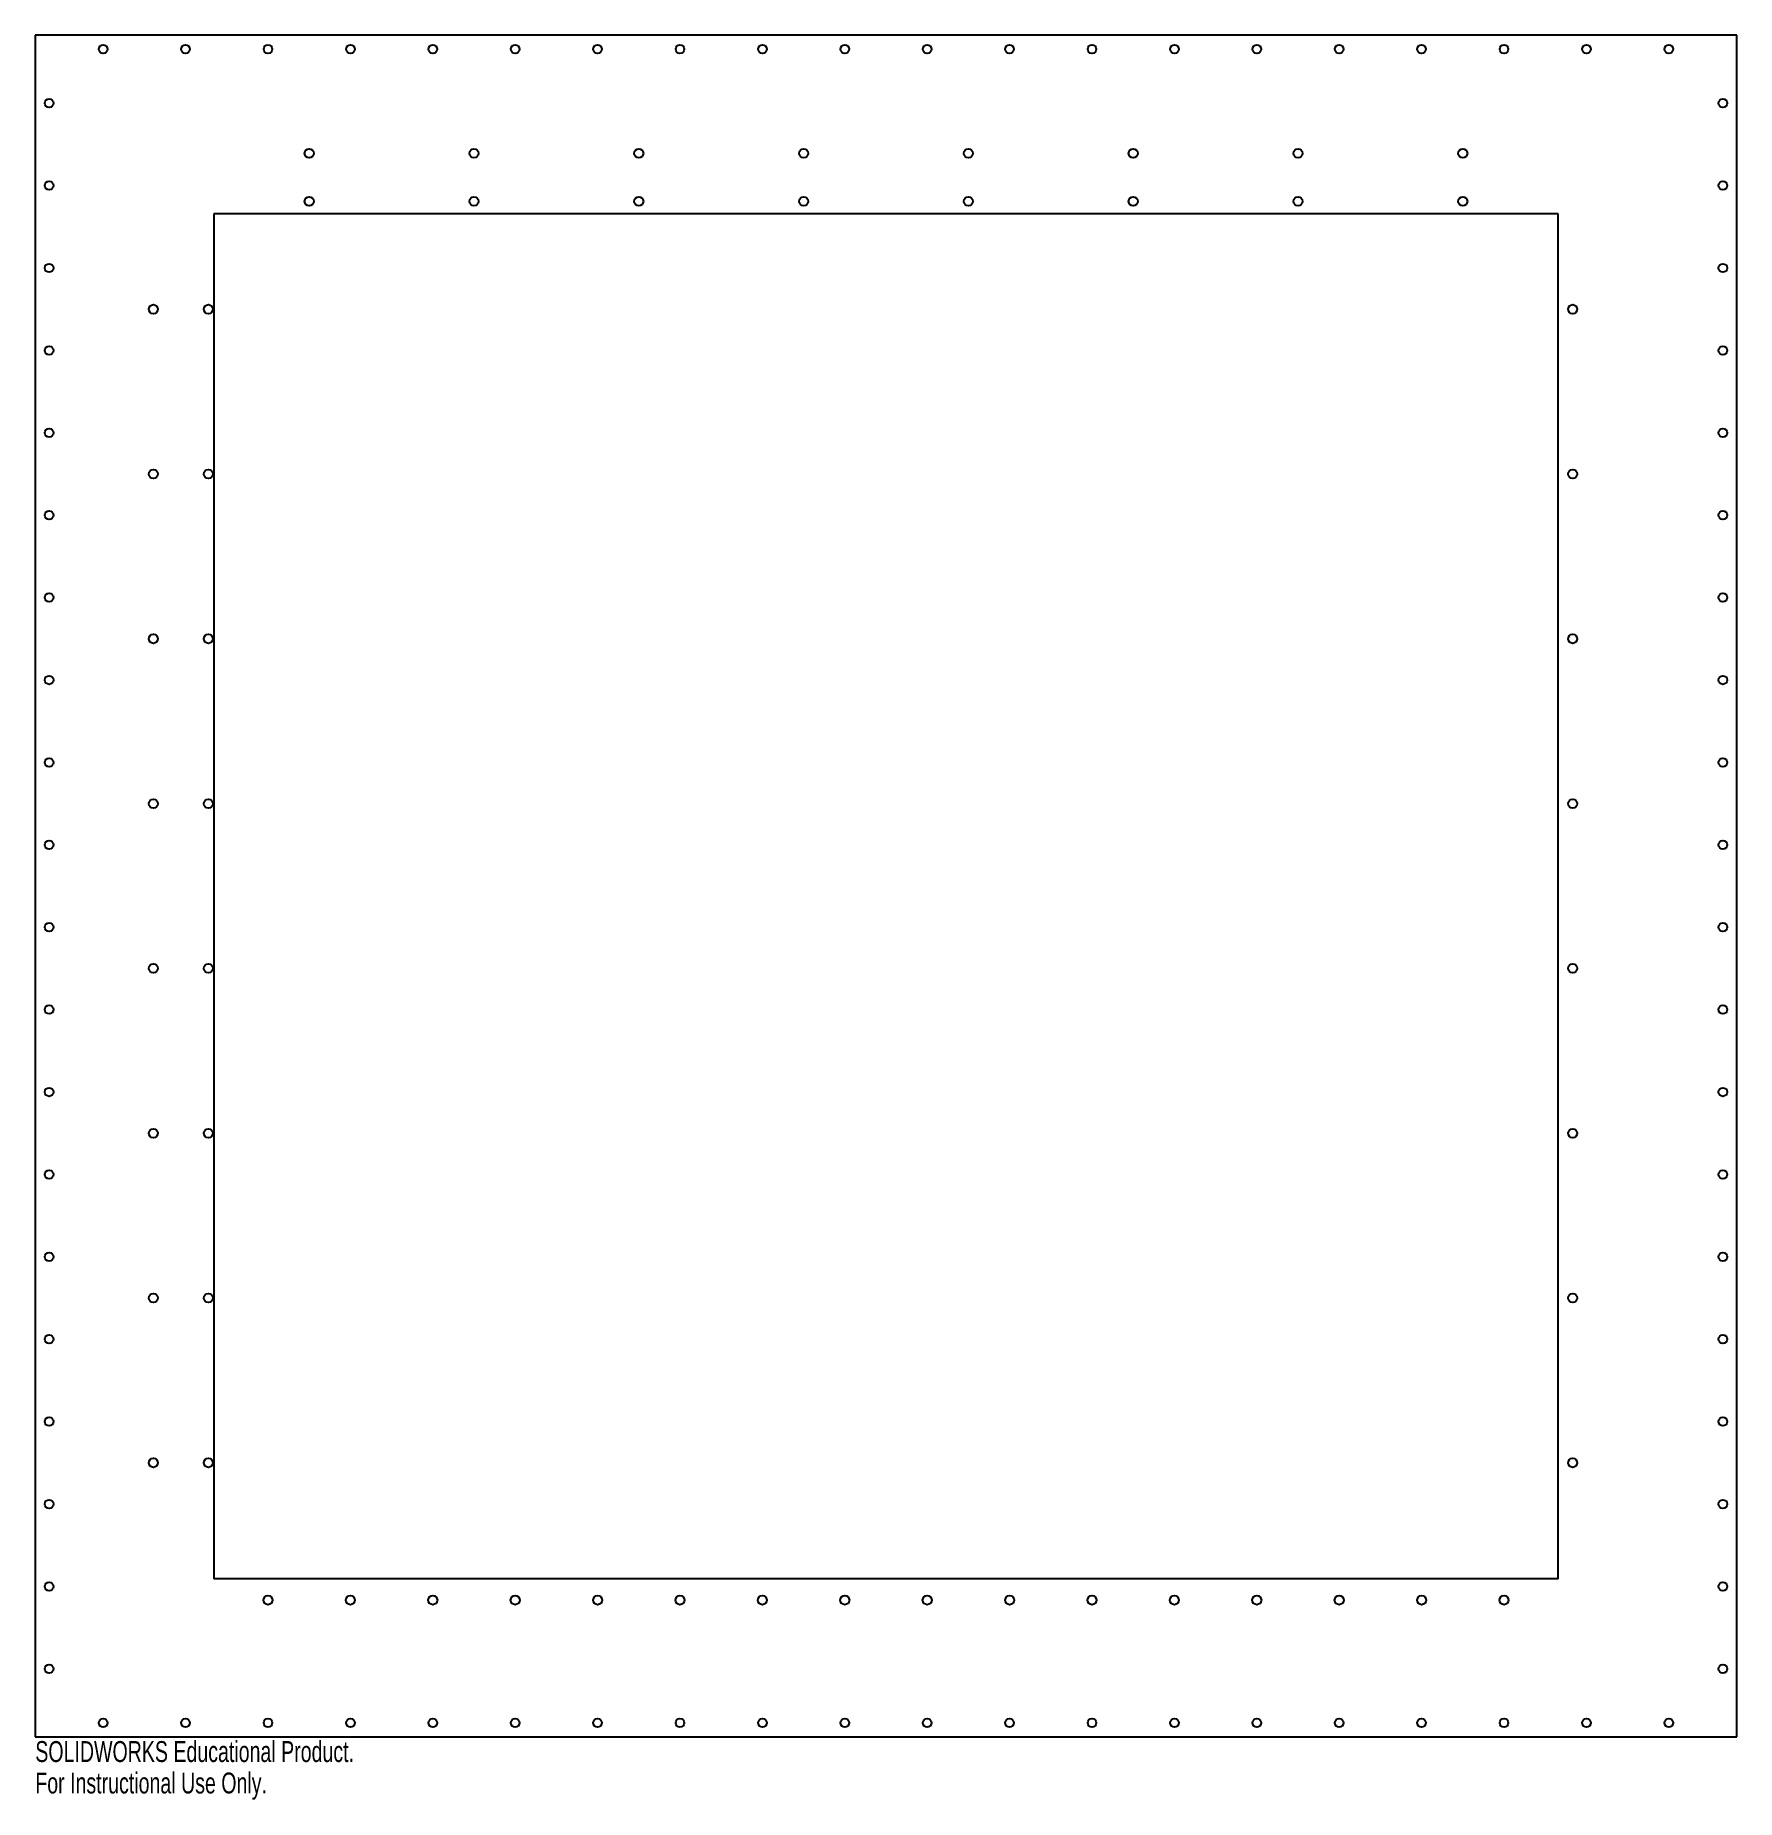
# Model space of a CAD drawing. Header units: inches. Extents: x -7.7 to 7.7, y -8.3 to 7.7.
import ezdxf

# ---------------------------------------------------------------- set-up
doc = ezdxf.new("R2010")
doc.units = ezdxf.units.IN
doc.header["$MEASUREMENT"] = 0
doc.styles.add('SLDTEXTSTYLE0', font='TXT', dxfattribs={"width": 0.7})

msp = doc.modelspace()

# ---------------------------------------------------------------- linework, layer by layer
at = {"color": 7, "linetype": 'Continuous', "lineweight": 25}
for p, q in [((7.743, 7.743), (-7.743, 7.743)), ((-7.743, 7.743), (-7.743, -7.743)), ((7.743, -7.743), (7.743, 7.743)), ((-6.118, 6.118), (-6.118, -6.306)), ((6.118, 6.118), (-6.118, 6.118)), ((6.118, -6.306), (6.118, 6.118)), ((6.118, -6.306), (-6.118, -6.306)), ((-7.743, -7.743), (7.743, -7.743))]:
    msp.add_line(p, q, dxfattribs=at)
for centre, radius in [((-7.125, 7.618), 0.0394), ((-6.375, 7.618), 0.0394), ((-5.625, 7.618), 0.0394), ((-4.875, 7.618), 0.0394), ((-4.125, 7.618), 0.0394), ((-3.375, 7.618), 0.0394), ((-2.625, 7.618), 0.0394), ((-1.875, 7.618), 0.0394), ((-1.125, 7.618), 0.0394), ((-0.375, 7.618), 0.0394), ((0.375, 7.618), 0.0394), ((1.125, 7.618), 0.0394), ((1.875, 7.618), 0.0394), ((2.625, 7.618), 0.0394), ((3.375, 7.618), 0.0394), ((4.125, 7.618), 0.0394), ((4.875, 7.618), 0.0394), ((5.625, 7.618), 0.0394), ((6.375, 7.618), 0.0394), ((7.125, 7.618), 0.0394), ((-7.618, 7.125), 0.0394), ((7.618, 7.125), 0.0394), ((-5.25, 6.668), 0.0413), ((-3.75, 6.668), 0.0413), ((-2.25, 6.668), 0.0413), ((-0.75, 6.668), 0.0413), ((0.75, 6.668), 0.0413), ((2.25, 6.668), 0.0413), ((3.75, 6.668), 0.0413), ((5.25, 6.668), 0.0413), ((-7.618, 6.375), 0.0394), ((-5.25, 6.231), 0.0413), ((-3.75, 6.231), 0.0413), ((-2.25, 6.231), 0.0413), ((-0.75, 6.231), 0.0413), ((0.75, 6.231), 0.0413), ((2.25, 6.231), 0.0413), ((3.75, 6.231), 0.0413), ((5.25, 6.231), 0.0413), ((7.618, 6.375), 0.0394), ((-7.618, 5.625), 0.0394), ((7.618, 5.625), 0.0394), ((-6.668, 5.25), 0.0413), ((-6.168, 5.25), 0.0413), ((6.25, 5.25), 0.0413), ((-7.618, 4.875), 0.0394), ((7.618, 4.875), 0.0394), ((-7.618, 4.125), 0.0394), ((7.618, 4.125), 0.0394), ((-6.668, 3.75), 0.0413), ((-6.168, 3.75), 0.0413), ((6.25, 3.75), 0.0413), ((-7.618, 3.375), 0.0394), ((7.618, 3.375), 0.0394), ((-7.618, 2.625), 0.0394), ((7.618, 2.625), 0.0394), ((-6.668, 2.25), 0.0413), ((-6.168, 2.25), 0.0413), ((6.25, 2.25), 0.0413), ((-7.618, 1.875), 0.0394), ((7.618, 1.875), 0.0394), ((-7.618, 1.125), 0.0394), ((7.618, 1.125), 0.0394), ((-6.668, 0.75), 0.0413), ((-6.168, 0.75), 0.0413), ((6.25, 0.75), 0.0413), ((-7.618, 0.375), 0.0394), ((7.618, 0.375), 0.0394), ((-7.618, -0.375), 0.0394), ((7.618, -0.375), 0.0394), ((-6.668, -0.75), 0.0413), ((-6.168, -0.75), 0.0413), ((6.25, -0.75), 0.0413), ((-7.618, -1.125), 0.0394), ((7.618, -1.125), 0.0394), ((-7.618, -1.875), 0.0394), ((7.618, -1.875), 0.0394), ((-6.668, -2.25), 0.0413), ((-6.168, -2.25), 0.0413), ((6.25, -2.25), 0.0413), ((-7.618, -2.625), 0.0394), ((7.618, -2.625), 0.0394), ((-7.618, -3.375), 0.0394), ((7.618, -3.375), 0.0394), ((-6.668, -3.75), 0.0413), ((-6.168, -3.75), 0.0413), ((6.25, -3.75), 0.0413), ((-7.618, -4.125), 0.0394), ((7.618, -4.125), 0.0394), ((-7.618, -4.875), 0.0394), ((7.618, -4.875), 0.0394), ((-6.668, -5.25), 0.0413), ((-6.168, -5.25), 0.0413), ((6.25, -5.25), 0.0413), ((-7.618, -5.625), 0.0394), ((7.618, -5.625), 0.0394), ((-7.618, -6.375), 0.0394), ((7.618, -6.375), 0.0394), ((-5.625, -6.5), 0.0413), ((-4.875, -6.5), 0.0413), ((-4.125, -6.5), 0.0413), ((-3.375, -6.5), 0.0413), ((-2.625, -6.5), 0.0413), ((-1.875, -6.5), 0.0413), ((-1.125, -6.5), 0.0413), ((-0.375, -6.5), 0.0413), ((0.375, -6.5), 0.0413), ((1.125, -6.5), 0.0413), ((1.875, -6.5), 0.0413), ((2.625, -6.5), 0.0413), ((3.375, -6.5), 0.0413), ((4.125, -6.5), 0.0413), ((4.875, -6.5), 0.0413), ((5.625, -6.5), 0.0413), ((-7.618, -7.125), 0.0394), ((7.618, -7.125), 0.0394), ((-7.125, -7.618), 0.0394), ((-6.375, -7.618), 0.0394), ((-5.625, -7.618), 0.0394), ((-4.875, -7.618), 0.0394), ((-4.125, -7.618), 0.0394), ((-3.375, -7.618), 0.0394), ((-2.625, -7.618), 0.0394), ((-1.875, -7.618), 0.0394), ((-1.125, -7.618), 0.0394), ((-0.375, -7.618), 0.0394), ((0.375, -7.618), 0.0394), ((1.125, -7.618), 0.0394), ((1.875, -7.618), 0.0394), ((2.625, -7.618), 0.0394), ((3.375, -7.618), 0.0394), ((4.125, -7.618), 0.0394), ((4.875, -7.618), 0.0394), ((5.625, -7.618), 0.0394), ((6.375, -7.618), 0.0394), ((7.125, -7.618), 0.0394)]:
    msp.add_circle(centre, radius, dxfattribs=at)

# ---------------------------------------------------------------- texts
at = {"color": 7, "linetype": 'Continuous', "char_height": 0.1903, "attachment_point": 1, "style": 'SLDTEXTSTYLE0'}
for s, insert in [('SOLIDWORKS Educational Product.', (-7.743, -7.783)), ('For Instructional Use Only.', (-7.743, -8.069))]:
    msp.add_mtext(s, dxfattribs=dict(at, insert=insert))

doc.saveas('drawing.dxf')
